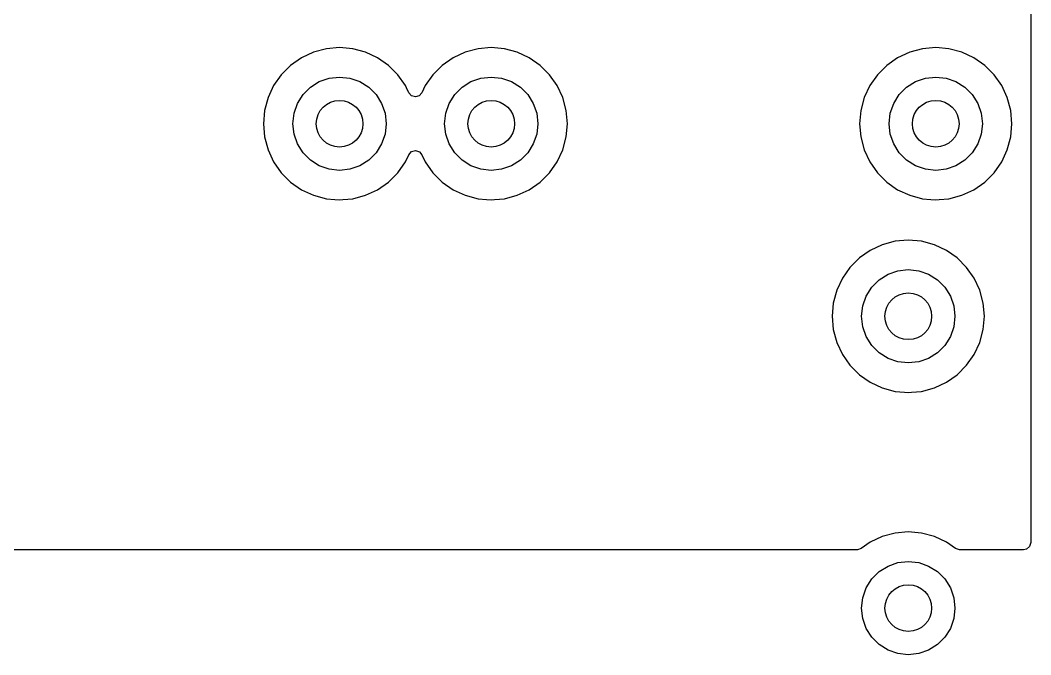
# Model space of a CAD drawing. Extents: x 2.85 to 10.26, y -4.55 to -2.42.
# Drawn here: x 9.574 to 10.256, y -3.89 to -3.462 of the extents above; entities that cross this region are included whole.
import ezdxf

# ---------------------------------------------------------------- set-up
doc = ezdxf.new("R2010")
doc.units = 0
doc.header["$MEASUREMENT"] = 0
doc.layers.add('BLACK', color=7, linetype='CONTINUOUS')

msp = doc.modelspace()

# ---------------------------------------------------------------- linework, layer by layer
at = {"layer": 'BLACK', "linetype": 'CONTINUOUS'}
for p, q in [((10.25589, -2.6299), (10.25589, -3.81402)), ((9.77179, -3.48318), (9.76367, -3.48697)), ((9.78044, -3.48086), (9.77179, -3.48318)), ((9.77179, -3.48318), (9.77179, -3.48318)), ((9.78045, -3.48086), (9.78044, -3.48086)), ((9.78937, -3.48008), (9.78045, -3.48086)), ((9.79829, -3.48086), (9.78937, -3.48008)), ((9.78937, -3.48008), (9.78937, -3.48008)), ((9.7983, -3.48086), (9.79829, -3.48086)), ((9.79829, -3.48086), (9.79829, -3.48086)), ((9.79829, -3.48086), (9.79829, -3.48086)), ((9.79829, -3.48086), (9.79829, -3.48086)), ((9.80695, -3.48318), (9.7983, -3.48086)), ((9.81507, -3.48697), (9.80695, -3.48318)), ((9.80695, -3.48318), (9.80695, -3.48318)), ((9.87415, -3.48318), (9.86603, -3.48697)), ((9.88281, -3.48086), (9.87415, -3.48318)), ((9.87415, -3.48318), (9.87415, -3.48318)), ((9.89173, -3.48008), (9.88281, -3.48086)), ((9.88281, -3.48086), (9.88281, -3.48086)), ((9.90066, -3.48086), (9.89173, -3.48008)), ((9.89173, -3.48008), (9.89173, -3.48008)), ((9.90931, -3.48318), (9.90066, -3.48086)), ((9.90066, -3.48086), (9.90066, -3.48086)), ((9.90066, -3.48086), (9.90066, -3.48086)), ((9.90066, -3.48086), (9.90066, -3.48086)), ((9.90066, -3.48086), (9.90066, -3.48086)), ((9.91743, -3.48697), (9.90931, -3.48318)), ((9.90931, -3.48318), (9.90931, -3.48318)), ((10.17415, -3.48318), (10.16603, -3.48697)), ((10.18281, -3.48086), (10.17415, -3.48318)), ((10.17415, -3.48318), (10.17415, -3.48318)), ((10.19173, -3.48008), (10.18281, -3.48086)), ((10.18281, -3.48086), (10.18281, -3.48086)), ((10.20066, -3.48086), (10.19173, -3.48008)), ((10.19173, -3.48008), (10.19173, -3.48008)), ((10.20931, -3.48318), (10.20066, -3.48086)), ((10.20066, -3.48086), (10.20066, -3.48086)), ((10.20066, -3.48086), (10.20066, -3.48086)), ((10.20066, -3.48086), (10.20066, -3.48086)), ((10.20066, -3.48086), (10.20066, -3.48086)), ((10.21743, -3.48697), (10.20931, -3.48318)), ((10.20931, -3.48318), (10.20931, -3.48318)), ((9.75633, -3.4921), (9.75, -3.49844)), ((9.76367, -3.48697), (9.75633, -3.4921)), ((9.76367, -3.48697), (9.76367, -3.48697)), ((9.82241, -3.4921), (9.81507, -3.48697)), ((9.81507, -3.48697), (9.81507, -3.48697)), ((9.82874, -3.49844), (9.82241, -3.4921)), ((9.8587, -3.4921), (9.85236, -3.49844)), ((9.86603, -3.48697), (9.8587, -3.4921)), ((9.86603, -3.48697), (9.86603, -3.48697)), ((9.92477, -3.4921), (9.91743, -3.48697)), ((9.91743, -3.48697), (9.91743, -3.48697)), ((9.9311, -3.49844), (9.92477, -3.4921)), ((10.1587, -3.4921), (10.15236, -3.49844)), ((10.16603, -3.48697), (10.1587, -3.4921)), ((10.16603, -3.48697), (10.16603, -3.48697)), ((10.22477, -3.4921), (10.21743, -3.48697)), ((10.21743, -3.48697), (10.21743, -3.48697)), ((10.2311, -3.49844), (10.22477, -3.4921)), ((9.75, -3.49844), (9.74486, -3.50578)), ((9.83388, -3.50578), (9.82874, -3.49844)), ((9.82874, -3.49844), (9.82874, -3.49844)), ((9.85236, -3.49844), (9.84722, -3.50578)), ((9.93624, -3.50578), (9.9311, -3.49844)), ((9.9311, -3.49844), (9.9311, -3.49844)), ((10.15236, -3.49844), (10.14722, -3.50578)), ((10.23624, -3.50578), (10.2311, -3.49844)), ((10.2311, -3.49844), (10.2311, -3.49844)), ((9.74486, -3.50578), (9.74107, -3.5139)), ((9.74486, -3.50578), (9.74486, -3.50578)), ((9.76973, -3.50685), (9.7757, -3.5031)), ((9.7757, -3.5031), (9.78236, -3.50077)), ((9.78236, -3.50077), (9.78937, -3.49998)), ((9.78937, -3.49998), (9.79638, -3.50077)), ((9.79638, -3.50077), (9.80304, -3.5031)), ((9.80304, -3.5031), (9.80901, -3.50685)), ((9.83461, -3.50733), (9.83388, -3.50578)), ((9.84722, -3.50578), (9.84498, -3.51059)), ((9.84722, -3.50578), (9.84722, -3.50578)), ((9.87209, -3.50685), (9.87807, -3.5031)), ((9.87807, -3.5031), (9.88472, -3.50077)), ((9.88472, -3.50077), (9.89173, -3.49998)), ((9.89173, -3.49998), (9.89874, -3.50077)), ((9.89874, -3.50077), (9.9054, -3.5031)), ((9.9054, -3.5031), (9.91137, -3.50685)), ((9.94003, -3.5139), (9.93624, -3.50578)), ((10.14722, -3.50578), (10.14344, -3.5139)), ((10.14722, -3.50578), (10.14722, -3.50578)), ((10.17209, -3.50685), (10.17807, -3.5031)), ((10.17807, -3.5031), (10.18472, -3.50077)), ((10.18472, -3.50077), (10.19173, -3.49998)), ((10.19173, -3.49998), (10.19874, -3.50077)), ((10.19874, -3.50077), (10.2054, -3.5031)), ((10.2054, -3.5031), (10.21137, -3.50685)), ((10.24003, -3.5139), (10.23624, -3.50578)), ((9.76099, -3.51781), (9.76475, -3.51184)), ((9.76475, -3.51184), (9.76973, -3.50685)), ((9.80901, -3.50685), (9.81399, -3.51184)), ((9.81399, -3.51184), (9.81775, -3.51781)), ((9.83613, -3.51059), (9.83461, -3.50733)), ((9.83788, -3.51262), (9.83613, -3.51059)), ((9.84051, -3.51341), (9.83788, -3.51262)), ((9.84498, -3.51059), (9.84316, -3.51266)), ((9.86336, -3.51781), (9.86711, -3.51184)), ((9.86711, -3.51184), (9.87209, -3.50685)), ((9.91137, -3.50685), (9.91636, -3.51184)), ((9.91636, -3.51184), (9.92011, -3.51781)), ((10.16336, -3.51781), (10.16711, -3.51184)), ((10.16711, -3.51184), (10.17209, -3.50685)), ((10.21137, -3.50685), (10.21636, -3.51184)), ((10.21636, -3.51184), (10.22011, -3.51781)), ((9.74107, -3.5139), (9.73875, -3.52255)), ((9.74107, -3.5139), (9.74107, -3.5139)), ((9.75866, -3.52447), (9.76099, -3.51781)), ((9.81775, -3.51781), (9.82008, -3.52447)), ((9.84316, -3.51266), (9.84051, -3.51341)), ((9.86103, -3.52447), (9.86336, -3.51781)), ((9.92011, -3.51781), (9.92244, -3.52447)), ((9.94235, -3.52255), (9.94003, -3.5139)), ((10.14344, -3.5139), (10.14112, -3.52255)), ((10.14344, -3.5139), (10.14344, -3.5139)), ((10.16103, -3.52447), (10.16336, -3.51781)), ((10.22011, -3.51781), (10.22244, -3.52447)), ((10.24235, -3.52255), (10.24003, -3.5139)), ((9.73875, -3.52255), (9.73797, -3.53148)), ((9.73875, -3.52255), (9.73875, -3.52255)), ((9.75787, -3.53148), (9.75866, -3.52447)), ((9.82008, -3.52447), (9.82087, -3.53148)), ((9.86024, -3.53148), (9.86103, -3.52447)), ((9.92244, -3.52447), (9.92323, -3.53148)), ((9.94313, -3.53148), (9.94235, -3.52255)), ((10.14112, -3.52255), (10.14034, -3.53148)), ((10.14112, -3.52255), (10.14112, -3.52255)), ((10.16024, -3.53148), (10.16103, -3.52447)), ((10.22244, -3.52447), (10.22323, -3.53148)), ((10.24313, -3.53148), (10.24235, -3.52255)), ((9.73797, -3.53148), (9.73875, -3.5404)), ((9.73797, -3.53148), (9.73797, -3.53148)), ((9.75866, -3.53848), (9.75787, -3.53148)), ((9.82087, -3.53148), (9.82008, -3.53848)), ((9.86103, -3.53848), (9.86024, -3.53148)), ((9.92323, -3.53148), (9.92244, -3.53848)), ((9.94235, -3.5404), (9.94313, -3.53148)), ((9.94313, -3.53148), (9.94313, -3.53148)), ((10.14034, -3.53148), (10.14112, -3.5404)), ((10.14034, -3.53148), (10.14034, -3.53148)), ((10.16103, -3.53848), (10.16024, -3.53148)), ((10.22323, -3.53148), (10.22244, -3.53848)), ((10.24235, -3.5404), (10.24313, -3.53148)), ((9.76099, -3.54514), (9.75866, -3.53848)), ((9.82008, -3.53848), (9.81775, -3.54514)), ((9.86336, -3.54514), (9.86103, -3.53848)), ((9.92244, -3.53848), (9.92011, -3.54514)), ((10.16336, -3.54514), (10.16103, -3.53848)), ((10.22244, -3.53848), (10.22011, -3.54514)), ((9.73875, -3.5404), (9.73875, -3.5404)), ((9.73875, -3.5404), (9.74107, -3.54905)), ((9.76475, -3.55111), (9.76099, -3.54514)), ((9.81775, -3.54514), (9.81399, -3.55111)), ((9.86711, -3.55111), (9.86336, -3.54514)), ((9.92011, -3.54514), (9.91636, -3.55111)), ((9.94003, -3.54906), (9.94235, -3.5404)), ((10.14112, -3.5404), (10.14112, -3.5404)), ((10.14112, -3.5404), (10.14344, -3.54905)), ((10.16711, -3.55111), (10.16336, -3.54514)), ((10.22011, -3.54514), (10.21636, -3.55111)), ((10.24003, -3.54906), (10.24235, -3.5404)), ((9.74107, -3.54905), (9.74107, -3.54906)), ((9.74107, -3.54906), (9.74486, -3.55717)), ((9.76973, -3.5561), (9.76475, -3.55111)), ((9.81399, -3.55111), (9.80901, -3.5561)), ((9.83388, -3.55717), (9.83613, -3.55236)), ((9.83613, -3.55236), (9.83794, -3.55029)), ((9.83794, -3.55029), (9.84059, -3.54954)), ((9.84059, -3.54954), (9.84322, -3.55034)), ((9.84322, -3.55034), (9.84498, -3.55236)), ((9.84498, -3.55236), (9.84722, -3.55717)), ((9.87209, -3.5561), (9.86711, -3.55111)), ((9.91636, -3.55111), (9.91137, -3.5561)), ((9.93624, -3.55717), (9.94003, -3.54906)), ((10.14344, -3.54905), (10.14344, -3.54906)), ((10.14344, -3.54906), (10.14722, -3.55717)), ((10.17209, -3.5561), (10.16711, -3.55111)), ((10.21636, -3.55111), (10.21137, -3.5561)), ((10.23624, -3.55717), (10.24003, -3.54906)), ((9.74486, -3.55717), (9.74486, -3.55717)), ((9.74486, -3.55717), (9.75, -3.56451)), ((9.7757, -3.55985), (9.76973, -3.5561)), ((9.78236, -3.56218), (9.7757, -3.55985)), ((9.80304, -3.55985), (9.79638, -3.56218)), ((9.80901, -3.5561), (9.80304, -3.55985)), ((9.82874, -3.56451), (9.83388, -3.55717)), ((9.84722, -3.55717), (9.84722, -3.55717)), ((9.84722, -3.55717), (9.85236, -3.56451)), ((9.87807, -3.55985), (9.87209, -3.5561)), ((9.88472, -3.56218), (9.87807, -3.55985)), ((9.9054, -3.55985), (9.89874, -3.56218)), ((9.91137, -3.5561), (9.9054, -3.55985)), ((9.9311, -3.56451), (9.93624, -3.55717)), ((10.14722, -3.55717), (10.14722, -3.55717)), ((10.14722, -3.55717), (10.15236, -3.56451)), ((10.17807, -3.55985), (10.17209, -3.5561)), ((10.18472, -3.56218), (10.17807, -3.55985)), ((10.2054, -3.55985), (10.19874, -3.56218)), ((10.21137, -3.5561), (10.2054, -3.55985)), ((10.2311, -3.56451), (10.23624, -3.55717)), ((9.75, -3.56451), (9.75633, -3.57085)), ((9.78937, -3.56297), (9.78236, -3.56218)), ((9.79638, -3.56218), (9.78937, -3.56297)), ((9.82241, -3.57085), (9.82874, -3.56451)), ((9.85236, -3.56451), (9.8587, -3.57085)), ((9.89173, -3.56297), (9.88472, -3.56218)), ((9.89874, -3.56218), (9.89173, -3.56297)), ((9.92477, -3.57085), (9.9311, -3.56451)), ((10.15236, -3.56451), (10.1587, -3.57085)), ((10.19173, -3.56297), (10.18472, -3.56218)), ((10.19874, -3.56218), (10.19173, -3.56297)), ((10.22477, -3.57085), (10.2311, -3.56451)), ((9.75633, -3.57085), (9.75633, -3.57085)), ((9.75633, -3.57085), (9.76367, -3.57599)), ((9.81507, -3.57599), (9.82241, -3.57085)), ((9.8587, -3.57085), (9.8587, -3.57085)), ((9.8587, -3.57085), (9.86603, -3.57599)), ((9.91743, -3.57599), (9.92477, -3.57085)), ((10.1587, -3.57085), (10.1587, -3.57085)), ((10.1587, -3.57085), (10.16603, -3.57599)), ((10.21743, -3.57599), (10.22477, -3.57085)), ((9.76367, -3.57599), (9.77179, -3.57977)), ((9.77179, -3.57977), (9.78045, -3.58209)), ((9.79829, -3.58209), (9.80695, -3.57977)), ((9.80695, -3.57977), (9.81507, -3.57599)), ((9.86603, -3.57599), (9.87415, -3.57977)), ((9.87415, -3.57977), (9.88281, -3.58209)), ((9.90066, -3.58209), (9.90931, -3.57977)), ((9.90931, -3.57977), (9.91743, -3.57599)), ((10.16603, -3.57599), (10.17415, -3.57977)), ((10.17415, -3.57977), (10.18281, -3.58209)), ((10.20066, -3.58209), (10.20931, -3.57977)), ((10.20931, -3.57977), (10.21743, -3.57599)), ((9.78045, -3.58209), (9.78612, -3.58259)), ((9.78612, -3.58259), (9.78937, -3.58287)), ((9.78937, -3.58287), (9.79161, -3.58268)), ((9.78937, -3.58287), (9.78937, -3.58287)), ((9.78937, -3.58287), (9.78937, -3.58287)), ((9.79161, -3.58268), (9.79829, -3.58209)), ((9.88281, -3.58209), (9.88848, -3.58259)), ((9.88848, -3.58259), (9.89173, -3.58287)), ((9.89173, -3.58287), (9.89397, -3.58268)), ((9.89173, -3.58287), (9.89173, -3.58287)), ((9.89173, -3.58287), (9.89173, -3.58287)), ((9.89397, -3.58268), (9.90066, -3.58209)), ((10.18281, -3.58209), (10.18848, -3.58259)), ((10.18848, -3.58259), (10.19173, -3.58287)), ((10.19173, -3.58287), (10.19397, -3.58268)), ((10.19173, -3.58287), (10.19173, -3.58287)), ((10.19173, -3.58287), (10.19173, -3.58287)), ((10.19397, -3.58268), (10.20066, -3.58209)), ((10.15565, -3.61312), (10.14753, -3.61691)), ((10.1643, -3.6108), (10.15565, -3.61312)), ((10.15565, -3.61312), (10.15565, -3.61312)), ((10.17323, -3.61002), (10.1643, -3.6108)), ((10.1643, -3.6108), (10.1643, -3.6108)), ((10.18215, -3.6108), (10.17323, -3.61002)), ((10.17323, -3.61002), (10.17323, -3.61002)), ((10.19081, -3.61312), (10.18215, -3.6108)), ((10.18215, -3.6108), (10.18215, -3.6108)), ((10.18215, -3.6108), (10.18215, -3.6108)), ((10.18215, -3.6108), (10.18215, -3.6108)), ((10.18215, -3.6108), (10.18215, -3.6108)), ((10.19893, -3.61691), (10.19081, -3.61312)), ((10.19081, -3.61312), (10.19081, -3.61312)), ((10.14753, -3.61691), (10.14019, -3.62205)), ((10.14753, -3.61691), (10.14753, -3.61691)), ((10.20627, -3.62205), (10.19893, -3.61691)), ((10.19893, -3.61691), (10.19893, -3.61691)), ((10.13386, -3.62838), (10.12872, -3.63572)), ((10.14019, -3.62205), (10.13386, -3.62838)), ((10.2126, -3.62838), (10.20627, -3.62205)), ((10.21774, -3.63572), (10.2126, -3.62838)), ((10.2126, -3.62838), (10.2126, -3.62838)), ((10.15359, -3.63679), (10.15956, -3.63304)), ((10.15956, -3.63304), (10.16622, -3.63071)), ((10.16622, -3.63071), (10.17323, -3.62992)), ((10.17323, -3.62992), (10.18024, -3.63071)), ((10.18024, -3.63071), (10.18689, -3.63304)), ((10.18689, -3.63304), (10.19287, -3.63679)), ((10.12872, -3.63572), (10.12493, -3.64384)), ((10.12872, -3.63572), (10.12872, -3.63572)), ((10.14485, -3.64775), (10.1486, -3.64178)), ((10.1486, -3.64178), (10.15359, -3.63679)), ((10.19287, -3.63679), (10.19785, -3.64178)), ((10.19785, -3.64178), (10.20161, -3.64775)), ((10.22153, -3.64384), (10.21774, -3.63572)), ((10.12493, -3.64384), (10.12261, -3.65249)), ((10.12493, -3.64384), (10.12493, -3.64384)), ((10.14252, -3.65441), (10.14485, -3.64775)), ((10.20161, -3.64775), (10.20393, -3.65441)), ((10.22384, -3.65249), (10.22153, -3.64384)), ((10.12261, -3.65249), (10.12183, -3.66142)), ((10.12261, -3.65249), (10.12261, -3.65249)), ((10.14173, -3.66142), (10.14252, -3.65441)), ((10.20393, -3.65441), (10.20472, -3.66142)), ((10.22462, -3.66142), (10.22384, -3.65249)), ((10.12183, -3.66142), (10.12261, -3.67034)), ((10.12183, -3.66142), (10.12183, -3.66142)), ((10.14252, -3.66843), (10.14173, -3.66142)), ((10.20472, -3.66142), (10.20393, -3.66843)), ((10.22384, -3.67034), (10.22462, -3.66142)), ((10.14485, -3.67508), (10.14252, -3.66843)), ((10.20393, -3.66843), (10.20161, -3.67508)), ((10.12261, -3.67034), (10.12261, -3.67034)), ((10.12261, -3.67034), (10.12493, -3.679)), ((10.1486, -3.68105), (10.14485, -3.67508)), ((10.20161, -3.67508), (10.19785, -3.68105)), ((10.22153, -3.679), (10.22384, -3.67034)), ((10.12493, -3.679), (10.12493, -3.679)), ((10.12493, -3.679), (10.12872, -3.68712)), ((10.15359, -3.68604), (10.1486, -3.68105)), ((10.19785, -3.68105), (10.19287, -3.68604)), ((10.21774, -3.68712), (10.22153, -3.679)), ((10.12872, -3.68712), (10.12872, -3.68712)), ((10.12872, -3.68712), (10.13386, -3.69445)), ((10.15956, -3.68979), (10.15359, -3.68604)), ((10.16622, -3.69212), (10.15956, -3.68979)), ((10.18689, -3.68979), (10.18024, -3.69212)), ((10.19287, -3.68604), (10.18689, -3.68979)), ((10.2126, -3.69445), (10.21774, -3.68712)), ((10.13386, -3.69445), (10.14019, -3.70079)), ((10.17323, -3.69291), (10.16622, -3.69212)), ((10.18024, -3.69212), (10.17323, -3.69291)), ((10.20627, -3.70079), (10.2126, -3.69445)), ((10.14019, -3.70079), (10.14019, -3.70079)), ((10.14019, -3.70079), (10.14753, -3.70593)), ((10.19893, -3.70593), (10.20627, -3.70079)), ((10.14753, -3.70593), (10.15565, -3.70971)), ((10.15565, -3.70971), (10.1643, -3.71203)), ((10.18215, -3.71203), (10.19081, -3.70971)), ((10.19081, -3.70971), (10.19893, -3.70593)), ((10.1643, -3.71203), (10.17068, -3.71259)), ((10.17068, -3.71259), (10.17323, -3.71281)), ((10.17323, -3.71281), (10.17546, -3.71262)), ((10.17323, -3.71281), (10.17323, -3.71281)), ((10.17323, -3.71281), (10.17323, -3.71281)), ((10.17546, -3.71262), (10.18215, -3.71203)), ((10.15565, -3.80997), (10.14753, -3.81376)), ((10.1643, -3.80765), (10.15565, -3.80997)), ((10.15565, -3.80997), (10.15565, -3.80997)), ((10.17323, -3.80687), (10.1643, -3.80765)), ((10.1643, -3.80765), (10.1643, -3.80765)), ((10.18215, -3.80765), (10.17323, -3.80687)), ((10.17323, -3.80687), (10.17323, -3.80687)), ((10.19081, -3.80997), (10.18215, -3.80765)), ((10.18215, -3.80765), (10.18215, -3.80765)), ((10.18215, -3.80765), (10.18215, -3.80765)), ((10.18215, -3.80765), (10.18215, -3.80765)), ((10.18215, -3.80765), (10.18215, -3.80765)), ((10.19893, -3.81376), (10.19081, -3.80997)), ((10.19081, -3.80997), (10.19081, -3.80997)), ((10.13865, -3.8189), (9.43121, -3.8189)), ((10.13884, -3.81889), (10.13865, -3.8189)), ((10.14145, -3.81801), (10.13884, -3.81889)), ((10.14753, -3.81376), (10.14145, -3.81801)), ((10.14753, -3.81376), (10.14753, -3.81376)), ((10.20501, -3.81801), (10.19893, -3.81376)), ((10.19893, -3.81376), (10.19893, -3.81376)), ((10.20517, -3.81812), (10.20501, -3.81801)), ((10.20781, -3.8189), (10.20517, -3.81812)), ((10.251, -3.8189), (10.20781, -3.8189)), ((10.25303, -3.81846), (10.251, -3.8189)), ((10.25511, -3.81666), (10.25303, -3.81846)), ((10.25589, -3.81402), (10.25511, -3.81666)), ((10.15359, -3.83364), (10.15956, -3.82989)), ((10.15956, -3.82989), (10.16622, -3.82756)), ((10.16622, -3.82756), (10.17323, -3.82677)), ((10.17323, -3.82677), (10.18024, -3.82756)), ((10.18024, -3.82756), (10.18689, -3.82989)), ((10.18689, -3.82989), (10.19287, -3.83364)), ((10.14485, -3.8446), (10.1486, -3.83863)), ((10.1486, -3.83863), (10.15359, -3.83364)), ((10.19287, -3.83364), (10.19785, -3.83863)), ((10.19785, -3.83863), (10.20161, -3.8446)), ((10.14252, -3.85126), (10.14485, -3.8446)), ((10.20161, -3.8446), (10.20393, -3.85126)), ((10.14173, -3.85827), (10.14252, -3.85126)), ((10.20393, -3.85126), (10.20472, -3.85827)), ((10.14252, -3.86528), (10.14173, -3.85827)), ((10.20472, -3.85827), (10.20393, -3.86528)), ((10.14485, -3.87193), (10.14252, -3.86528)), ((10.20393, -3.86528), (10.20161, -3.87193)), ((10.1486, -3.87791), (10.14485, -3.87193)), ((10.20161, -3.87193), (10.19785, -3.87791)), ((10.15359, -3.88289), (10.1486, -3.87791)), ((10.19785, -3.87791), (10.19287, -3.88289)), ((10.15956, -3.88664), (10.15359, -3.88289)), ((10.16622, -3.88897), (10.15956, -3.88664)), ((10.18689, -3.88664), (10.18024, -3.88897)), ((10.19287, -3.88289), (10.18689, -3.88664)), ((10.17323, -3.88976), (10.16622, -3.88897)), ((10.18024, -3.88897), (10.17323, -3.88976))]:
    msp.add_line(p, q, dxfattribs=at)
at = {"layer": 'BLACK'}
for centre in [(9.78937, -3.53148), (9.89173, -3.53148), (10.19173, -3.53148), (10.17323, -3.66142), (10.17323, -3.85827)]:
    msp.add_circle(centre, 0.01575, dxfattribs=at)

doc.saveas('drawing.dxf')
